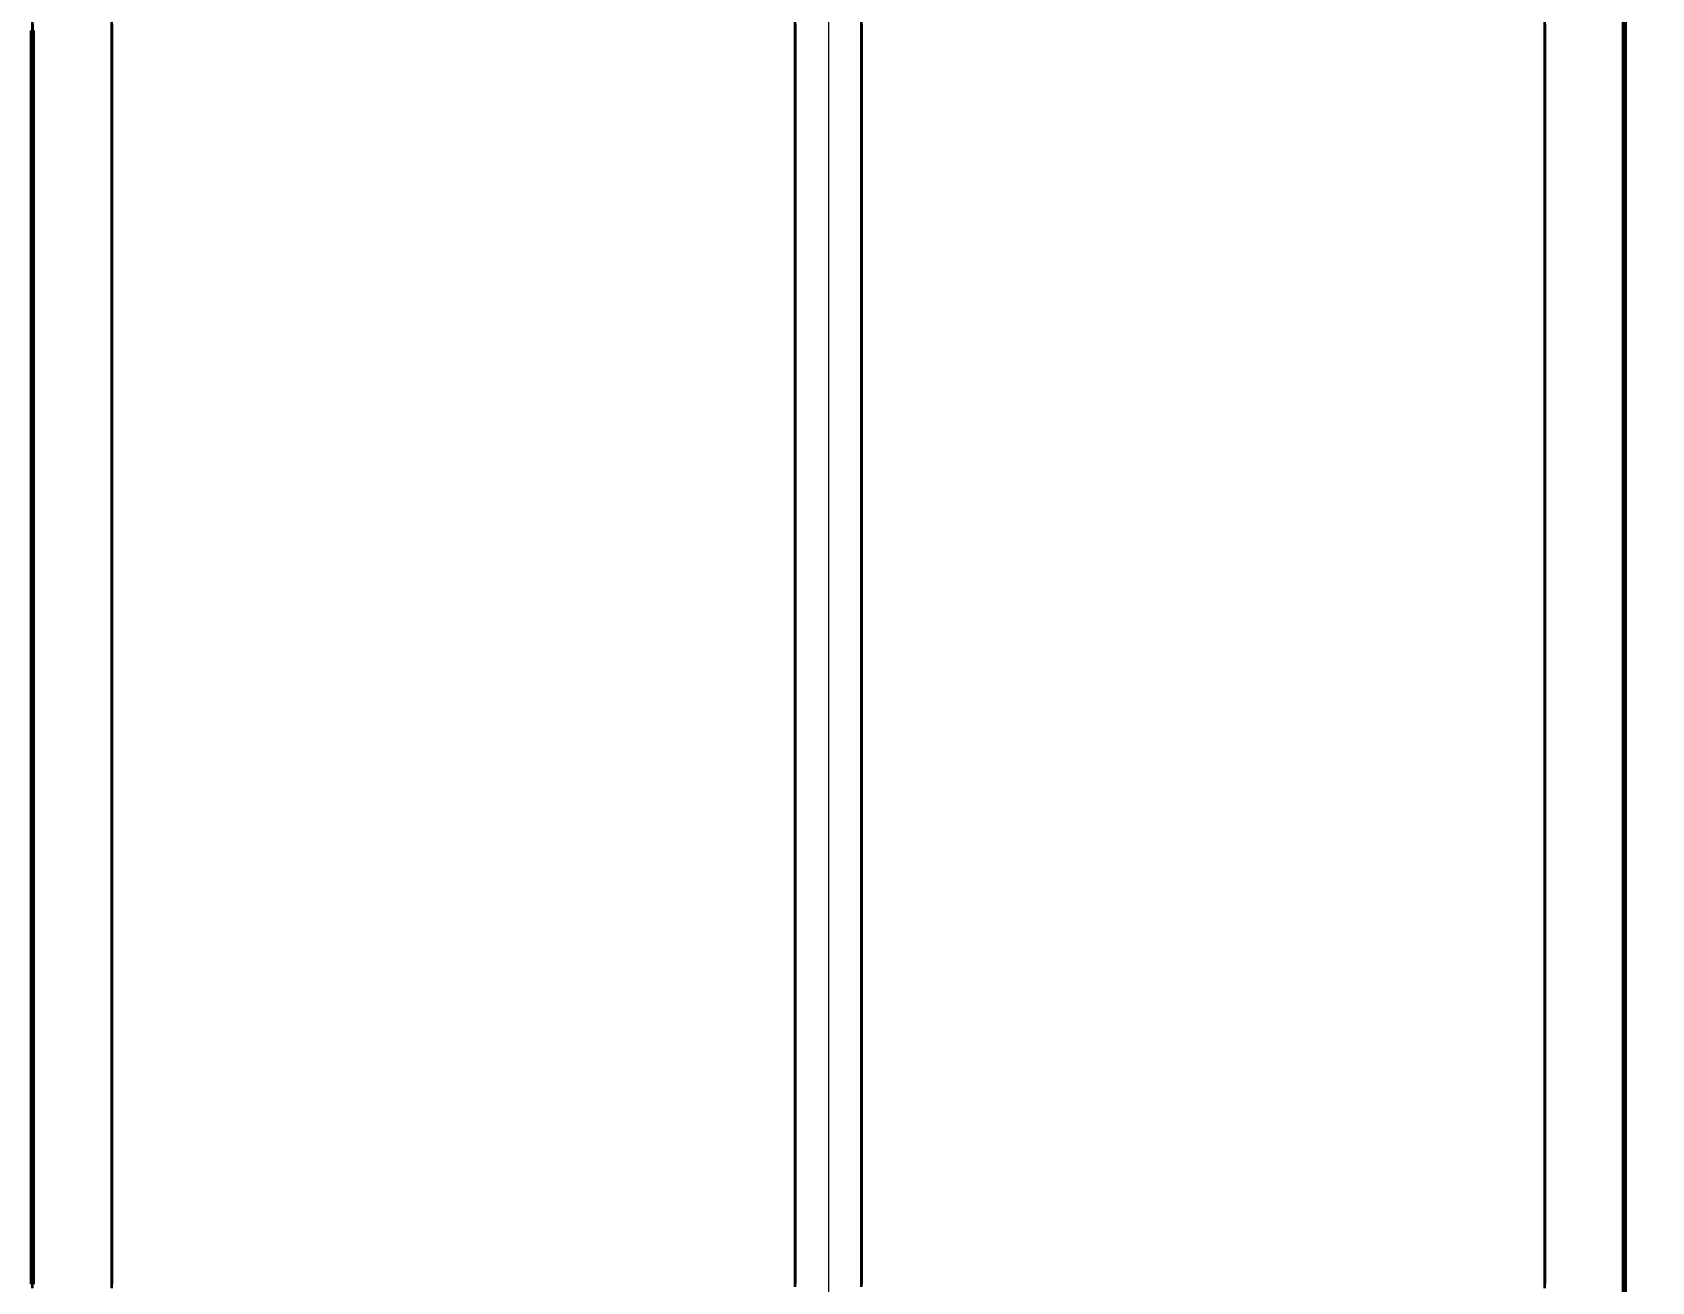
# Model space of a CAD drawing. Header units: millimetres. Extents: x 0 to 2382, y 0 to 420.
# Drawn here: x 133.4 to 139.5, y 111.96 to 116.67 of the extents above; entities that cross this region are included whole.
import ezdxf

# ---------------------------------------------------------------- set-up
doc = ezdxf.new("R2010")
doc.units = ezdxf.units.MM
doc.linetypes.add('IRAM-E-TRAZOS', pattern=[5, 4, -1])
for name, color, linetype, lineweight in [('01-VISIBLE', 7, 'CONTINUOUS', 70), ('02-OCULTA', 4, 'IRAM-E-TRAZOS', 35), ('04-COTA', 3, 'CONTINUOUS', 18)]:
    doc.layers.add(name, color=color, linetype=linetype, lineweight=lineweight)
doc.styles.add('ISO3098', font='isocpeur.ttf')
doc.dimstyles.new('FLAMA-IRAM', dxfattribs={"dimtxt": 3.5, "dimasz": 3.5, "dimexe": 2, "dimexo": 1.5, "dimgap": 1, "dimtad": 1, "dimdec": 1, "dimtxsty": 'ISO3098', "dimblk": 'IRAM_FLECHA', "dimblk1": 'IRAM_FLECHA', "dimblk2": 'IRAM_FLECHA', "dimcen": 2.5, "dimclrd": 256, "dimclre": 256, "dimclrt": 256, "dimazin": 3, "dimtfac": 1, "dimtmove": 0, "dimatfit": 3, "dimlwd": 18, "dimlwe": 18})

# ---------------------------------------------------------------- blocks, each defined once
blk = doc.blocks.new('IRAM_FLECHA')
blk.add_solid([(0, 0), (-1, 0.125), (-1, -0.125)])

msp = doc.modelspace()

# ---------------------------------------------------------------- linework, layer by layer
at = {"layer": '01-VISIBLE'}
for points in [[(139.4, 111.8797), (139.4, 111.962), (139.4, 112.0443), (139.4, 112.1266), (139.4, 112.2089), (139.4, 112.2911), (139.4, 112.3734), (139.4, 112.4557), (139.4, 112.538), (139.4, 112.6202), (139.4, 112.7025), (139.4, 112.7848), (139.4, 112.8671), (139.4, 112.9494), (139.4, 113.0316), (139.4, 113.1139), (139.4, 113.1962), (139.4, 113.2785), (139.4, 113.3608), (139.4, 113.443), (139.4, 113.5253), (139.4, 113.6076), (139.4, 113.6899), (139.4, 113.7721), (139.4, 113.8544), (139.4, 113.9367), (139.4, 114.019), (139.4, 114.1013), (139.4, 114.1835), (139.4, 114.2658), (139.4, 114.3481), (139.4, 114.4304), (139.4, 114.5127), (139.4, 114.5949), (139.4, 114.6772), (139.4, 114.7595), (139.4, 114.8418), (139.4, 114.924), (139.4, 115.0063), (139.4, 115.0886), (139.4, 115.1709), (139.4, 115.2532), (139.4, 115.3354), (139.4, 115.4177), (139.4, 115.5), (139.4, 115.5823), (139.4, 115.6646), (139.4, 115.7468), (139.4, 115.8291), (139.4, 115.9114), (139.4, 115.9937), (139.4, 116.0759), (139.4, 116.1582), (139.4, 116.2405), (139.4, 116.3228), (139.4, 116.4051), (139.4, 116.4873), (139.4, 116.5696), (139.4, 116.6519), (139.4, 116.7342)], [(133.4, 111.95), (133.4, 112.0375), (133.4, 112.125), (133.4, 112.2125), (133.4, 112.3), (133.4, 112.3875), (133.4, 112.475), (133.4, 112.5625), (133.4, 112.65), (133.4, 112.7375), (133.4, 112.825), (133.4, 112.9125), (133.4, 113), (133.4, 113.0875), (133.4, 113.175), (133.4, 113.2625), (133.4, 113.35), (133.4, 113.4375), (133.4, 113.525), (133.4, 113.6125), (133.4, 113.7), (133.4, 113.7875), (133.4, 113.875), (133.4, 113.9625), (133.4, 114.05), (133.4, 114.1375), (133.4, 114.225), (133.4, 114.3125), (133.4, 114.4), (133.4, 114.4875), (133.4, 114.575), (133.4, 114.6625), (133.4, 114.75), (133.4, 114.8375), (133.4, 114.925), (133.4, 115.0125), (133.4, 115.1), (133.4, 115.1875), (133.4, 115.275), (133.4, 115.3625), (133.4, 115.45), (133.4, 115.5375), (133.4, 115.625), (133.4, 115.7125), (133.4, 115.8), (133.4, 115.8875), (133.4, 115.975), (133.4, 116.0625), (133.4, 116.15), (133.4, 116.2375), (133.4, 116.325), (133.4, 116.4125), (133.4, 116.5), (133.4, 116.5875), (133.4, 116.675)]]:
    msp.add_lwpolyline(points, dxfattribs=at)
at = {"layer": '02-OCULTA'}
for points in [[(133.4, 111.936), (133.4, 111.999), (133.4, 112.062), (133.4, 112.125), (133.4, 112.188), (133.4, 112.251), (133.4, 112.314), (133.4, 112.377), (133.4, 112.44), (133.4, 112.503), (133.4, 112.566), (133.4, 112.629), (133.4, 112.692), (133.4, 112.755), (133.4, 112.818), (133.4, 112.881), (133.4, 112.944), (133.4, 113.007), (133.4, 113.07), (133.4, 113.133), (133.4, 113.196), (133.4, 113.259), (133.4, 113.322), (133.4, 113.385), (133.4, 113.448), (133.4, 113.511), (133.4, 113.574), (133.4, 113.637), (133.4, 113.7), (133.4, 113.763), (133.4, 113.826), (133.4, 113.889), (133.4, 113.952), (133.4, 114.015), (133.4, 114.078), (133.4, 114.141), (133.4, 114.204), (133.4, 114.267), (133.4, 114.33), (133.4, 114.393), (133.4, 114.456), (133.4, 114.519), (133.4, 114.582), (133.4, 114.645), (133.4, 114.708), (133.4, 114.771), (133.4, 114.834), (133.4, 114.897), (133.4, 114.96), (133.4, 115.023), (133.4, 115.086), (133.4, 115.149), (133.4, 115.212), (133.4, 115.275), (133.4, 115.338), (133.4, 115.401), (133.4, 115.464), (133.4, 115.527), (133.4, 115.59), (133.4, 115.653), (133.4, 115.716), (133.4, 115.779), (133.4, 115.842), (133.4, 115.905), (133.4, 115.968), (133.4, 116.031), (133.4, 116.094), (133.4, 116.157), (133.4, 116.22), (133.4, 116.283), (133.4, 116.346), (133.4, 116.409), (133.4, 116.472), (133.4, 116.535), (133.4, 116.598), (133.4, 116.661), (133.4, 116.724)], [(133.4, 116.7), (133.4, 116.65), (133.4, 116.6), (133.4, 116.55), (133.4, 116.5), (133.4, 116.45), (133.4, 116.4), (133.4, 116.35), (133.4, 116.3), (133.4, 116.25), (133.4, 116.2), (133.4, 116.15), (133.4, 116.1), (133.4, 116.05), (133.4, 116), (133.4, 115.95), (133.4, 115.9), (133.4, 115.85), (133.4, 115.8), (133.4, 115.75), (133.4, 115.7), (133.4, 115.65), (133.4, 115.6), (133.4, 115.55), (133.4, 115.5), (133.4, 115.45), (133.4, 115.4), (133.4, 115.35), (133.4, 115.3), (133.4, 115.25), (133.4, 115.2), (133.4, 115.15), (133.4, 115.1), (133.4, 115.05), (133.4, 115), (133.4, 114.95), (133.4, 114.9), (133.4, 114.85), (133.4, 114.8), (133.4, 114.75), (133.4, 114.7), (133.4, 114.65), (133.4, 114.6), (133.4, 114.55), (133.4, 114.5), (133.4, 114.45), (133.4, 114.4), (133.4, 114.35), (133.4, 114.3), (133.4, 114.25), (133.4, 114.2), (133.4, 114.15), (133.4, 114.1), (133.4, 114.05), (133.4, 114), (133.4, 113.95), (133.4, 113.9), (133.4, 113.85), (133.4, 113.8), (133.4, 113.75), (133.4, 113.7), (133.4, 113.65), (133.4, 113.6), (133.4, 113.55), (133.4, 113.5), (133.4, 113.45), (133.4, 113.4), (133.4, 113.35), (133.4, 113.3), (133.4, 113.25), (133.4, 113.2), (133.4, 113.15), (133.4, 113.1), (133.4, 113.05), (133.4, 113), (133.4, 112.95), (133.4, 112.9), (133.4, 112.85), (133.4, 112.8), (133.4, 112.75), (133.4, 112.7), (133.4, 112.65), (133.4, 112.6), (133.4, 112.55), (133.4, 112.5), (133.4, 112.45), (133.4, 112.4), (133.4, 112.35), (133.4, 112.3), (133.4, 112.25), (133.4, 112.2), (133.4, 112.15), (133.4, 112.1), (133.4, 112.05), (133.4, 112), (133.4, 111.95)], [(133.4, 116.7), (133.4, 116.65), (133.4, 116.6), (133.4, 116.55), (133.4, 116.5), (133.4, 116.45), (133.4, 116.4), (133.4, 116.35), (133.4, 116.3), (133.4, 116.25), (133.4, 116.2), (133.4, 116.15), (133.4, 116.1), (133.4, 116.05), (133.4, 116), (133.4, 115.95), (133.4, 115.9), (133.4, 115.85), (133.4, 115.8), (133.4, 115.75), (133.4, 115.7), (133.4, 115.65), (133.4, 115.6), (133.4, 115.55), (133.4, 115.5), (133.4, 115.45), (133.4, 115.4), (133.4, 115.35), (133.4, 115.3), (133.4, 115.25), (133.4, 115.2), (133.4, 115.15), (133.4, 115.1), (133.4, 115.05), (133.4, 115), (133.4, 114.95), (133.4, 114.9), (133.4, 114.85), (133.4, 114.8), (133.4, 114.75), (133.4, 114.7), (133.4, 114.65), (133.4, 114.6), (133.4, 114.55), (133.4, 114.5), (133.4, 114.45), (133.4, 114.4), (133.4, 114.35), (133.4, 114.3), (133.4, 114.25), (133.4, 114.2), (133.4, 114.15), (133.4, 114.1), (133.4, 114.05), (133.4, 114), (133.4, 113.95), (133.4, 113.9), (133.4, 113.85), (133.4, 113.8), (133.4, 113.75), (133.4, 113.7), (133.4, 113.65), (133.4, 113.6), (133.4, 113.55), (133.4, 113.5), (133.4, 113.45), (133.4, 113.4), (133.4, 113.35), (133.4, 113.3), (133.4, 113.25), (133.4, 113.2), (133.4, 113.15), (133.4, 113.1), (133.4, 113.05), (133.4, 113), (133.4, 112.95), (133.4, 112.9), (133.4, 112.85), (133.4, 112.8), (133.4, 112.75), (133.4, 112.7), (133.4, 112.65), (133.4, 112.6), (133.4, 112.55), (133.4, 112.5), (133.4, 112.45), (133.4, 112.4), (133.4, 112.35), (133.4, 112.3), (133.4, 112.25), (133.4, 112.2), (133.4, 112.15), (133.4, 112.1), (133.4, 112.05), (133.4, 112), (133.4, 111.95)], [(133.7, 111.936), (133.7, 111.999), (133.7, 112.062), (133.7, 112.125), (133.7, 112.188), (133.7, 112.251), (133.7, 112.314), (133.7, 112.377), (133.7, 112.44), (133.7, 112.503), (133.7, 112.566), (133.7, 112.629), (133.7, 112.692), (133.7, 112.755), (133.7, 112.818), (133.7, 112.881), (133.7, 112.944), (133.7, 113.007), (133.7, 113.07), (133.7, 113.133), (133.7, 113.196), (133.7, 113.259), (133.7, 113.322), (133.7, 113.385), (133.7, 113.448), (133.7, 113.511), (133.7, 113.574), (133.7, 113.637), (133.7, 113.7), (133.7, 113.763), (133.7, 113.826), (133.7, 113.889), (133.7, 113.952), (133.7, 114.015), (133.7, 114.078), (133.7, 114.141), (133.7, 114.204), (133.7, 114.267), (133.7, 114.33), (133.7, 114.393), (133.7, 114.456), (133.7, 114.519), (133.7, 114.582), (133.7, 114.645), (133.7, 114.708), (133.7, 114.771), (133.7, 114.834), (133.7, 114.897), (133.7, 114.96), (133.7, 115.023), (133.7, 115.086), (133.7, 115.149), (133.7, 115.212), (133.7, 115.275), (133.7, 115.338), (133.7, 115.401), (133.7, 115.464), (133.7, 115.527), (133.7, 115.59), (133.7, 115.653), (133.7, 115.716), (133.7, 115.779), (133.7, 115.842), (133.7, 115.905), (133.7, 115.968), (133.7, 116.031), (133.7, 116.094), (133.7, 116.157), (133.7, 116.22), (133.7, 116.283), (133.7, 116.346), (133.7, 116.409), (133.7, 116.472), (133.7, 116.535), (133.7, 116.598), (133.7, 116.661), (133.7, 116.724)], [(133.7, 111.94), (133.7, 112.002), (133.7, 112.064), (133.7, 112.126), (133.7, 112.188), (133.7, 112.25), (133.7, 112.312), (133.7, 112.374), (133.7, 112.436), (133.7, 112.498), (133.7, 112.56), (133.7, 112.622), (133.7, 112.684), (133.7, 112.746), (133.7, 112.808), (133.7, 112.87), (133.7, 112.932), (133.7, 112.994), (133.7, 113.056), (133.7, 113.118), (133.7, 113.18), (133.7, 113.242), (133.7, 113.304), (133.7, 113.366), (133.7, 113.428), (133.7, 113.49), (133.7, 113.552), (133.7, 113.614), (133.7, 113.676), (133.7, 113.738), (133.7, 113.8), (133.7, 113.862), (133.7, 113.924), (133.7, 113.986), (133.7, 114.048), (133.7, 114.11), (133.7, 114.172), (133.7, 114.234), (133.7, 114.296), (133.7, 114.358), (133.7, 114.42), (133.7, 114.482), (133.7, 114.544), (133.7, 114.606), (133.7, 114.668), (133.7, 114.73), (133.7, 114.792), (133.7, 114.854), (133.7, 114.916), (133.7, 114.978), (133.7, 115.04), (133.7, 115.102), (133.7, 115.164), (133.7, 115.226), (133.7, 115.288), (133.7, 115.35), (133.7, 115.412), (133.7, 115.474), (133.7, 115.536), (133.7, 115.598), (133.7, 115.66), (133.7, 115.722), (133.7, 115.784), (133.7, 115.846), (133.7, 115.908), (133.7, 115.97), (133.7, 116.032), (133.7, 116.094), (133.7, 116.156), (133.7, 116.218), (133.7, 116.28), (133.7, 116.342), (133.7, 116.404), (133.7, 116.466), (133.7, 116.528), (133.7, 116.59), (133.7, 116.652), (133.7, 116.714)], [(133.7, 116.7), (133.7, 116.65), (133.7, 116.6), (133.7, 116.55), (133.7, 116.5), (133.7, 116.45), (133.7, 116.4), (133.7, 116.35), (133.7, 116.3), (133.7, 116.25), (133.7, 116.2), (133.7, 116.15), (133.7, 116.1), (133.7, 116.05), (133.7, 116), (133.7, 115.95), (133.7, 115.9), (133.7, 115.85), (133.7, 115.8), (133.7, 115.75), (133.7, 115.7), (133.7, 115.65), (133.7, 115.6), (133.7, 115.55), (133.7, 115.5), (133.7, 115.45), (133.7, 115.4), (133.7, 115.35), (133.7, 115.3), (133.7, 115.25), (133.7, 115.2), (133.7, 115.15), (133.7, 115.1), (133.7, 115.05), (133.7, 115), (133.7, 114.95), (133.7, 114.9), (133.7, 114.85), (133.7, 114.8), (133.7, 114.75), (133.7, 114.7), (133.7, 114.65), (133.7, 114.6), (133.7, 114.55), (133.7, 114.5), (133.7, 114.45), (133.7, 114.4), (133.7, 114.35), (133.7, 114.3), (133.7, 114.25), (133.7, 114.2), (133.7, 114.15), (133.7, 114.1), (133.7, 114.05), (133.7, 114), (133.7, 113.95), (133.7, 113.9), (133.7, 113.85), (133.7, 113.8), (133.7, 113.75), (133.7, 113.7), (133.7, 113.65), (133.7, 113.6), (133.7, 113.55), (133.7, 113.5), (133.7, 113.45), (133.7, 113.4), (133.7, 113.35), (133.7, 113.3), (133.7, 113.25), (133.7, 113.2), (133.7, 113.15), (133.7, 113.1), (133.7, 113.05), (133.7, 113), (133.7, 112.95), (133.7, 112.9), (133.7, 112.85), (133.7, 112.8), (133.7, 112.75), (133.7, 112.7), (133.7, 112.65), (133.7, 112.6), (133.7, 112.55), (133.7, 112.5), (133.7, 112.45), (133.7, 112.4), (133.7, 112.35), (133.7, 112.3), (133.7, 112.25), (133.7, 112.2), (133.7, 112.15), (133.7, 112.1), (133.7, 112.05), (133.7, 112), (133.7, 111.95)], [(133.7, 116.7), (133.7, 116.65), (133.7, 116.6), (133.7, 116.55), (133.7, 116.5), (133.7, 116.45), (133.7, 116.4), (133.7, 116.35), (133.7, 116.3), (133.7, 116.25), (133.7, 116.2), (133.7, 116.15), (133.7, 116.1), (133.7, 116.05), (133.7, 116), (133.7, 115.95), (133.7, 115.9), (133.7, 115.85), (133.7, 115.8), (133.7, 115.75), (133.7, 115.7), (133.7, 115.65), (133.7, 115.6), (133.7, 115.55), (133.7, 115.5), (133.7, 115.45), (133.7, 115.4), (133.7, 115.35), (133.7, 115.3), (133.7, 115.25), (133.7, 115.2), (133.7, 115.15), (133.7, 115.1), (133.7, 115.05), (133.7, 115), (133.7, 114.95), (133.7, 114.9), (133.7, 114.85), (133.7, 114.8), (133.7, 114.75), (133.7, 114.7), (133.7, 114.65), (133.7, 114.6), (133.7, 114.55), (133.7, 114.5), (133.7, 114.45), (133.7, 114.4), (133.7, 114.35), (133.7, 114.3), (133.7, 114.25), (133.7, 114.2), (133.7, 114.15), (133.7, 114.1), (133.7, 114.05), (133.7, 114), (133.7, 113.95), (133.7, 113.9), (133.7, 113.85), (133.7, 113.8), (133.7, 113.75), (133.7, 113.7), (133.7, 113.65), (133.7, 113.6), (133.7, 113.55), (133.7, 113.5), (133.7, 113.45), (133.7, 113.4), (133.7, 113.35), (133.7, 113.3), (133.7, 113.25), (133.7, 113.2), (133.7, 113.15), (133.7, 113.1), (133.7, 113.05), (133.7, 113), (133.7, 112.95), (133.7, 112.9), (133.7, 112.85), (133.7, 112.8), (133.7, 112.75), (133.7, 112.7), (133.7, 112.65), (133.7, 112.6), (133.7, 112.55), (133.7, 112.5), (133.7, 112.45), (133.7, 112.4), (133.7, 112.35), (133.7, 112.3), (133.7, 112.25), (133.7, 112.2), (133.7, 112.15), (133.7, 112.1), (133.7, 112.05), (133.7, 112), (133.7, 111.95)], [(136.275, 111.94), (136.275, 112.002), (136.275, 112.064), (136.275, 112.126), (136.275, 112.188), (136.275, 112.25), (136.275, 112.312), (136.275, 112.374), (136.275, 112.436), (136.275, 112.498), (136.275, 112.56), (136.275, 112.622), (136.275, 112.684), (136.275, 112.746), (136.275, 112.808), (136.275, 112.87), (136.275, 112.932), (136.275, 112.994), (136.275, 113.056), (136.275, 113.118), (136.275, 113.18), (136.275, 113.242), (136.275, 113.304), (136.275, 113.366), (136.275, 113.428), (136.275, 113.49), (136.275, 113.552), (136.275, 113.614), (136.275, 113.676), (136.275, 113.738), (136.275, 113.8), (136.275, 113.862), (136.275, 113.924), (136.275, 113.986), (136.275, 114.048), (136.275, 114.11), (136.275, 114.172), (136.275, 114.234), (136.275, 114.296), (136.275, 114.358), (136.275, 114.42), (136.275, 114.482), (136.275, 114.544), (136.275, 114.606), (136.275, 114.668), (136.275, 114.73), (136.275, 114.792), (136.275, 114.854), (136.275, 114.916), (136.275, 114.978), (136.275, 115.04), (136.275, 115.102), (136.275, 115.164), (136.275, 115.226), (136.275, 115.288), (136.275, 115.35), (136.275, 115.412), (136.275, 115.474), (136.275, 115.536), (136.275, 115.598), (136.275, 115.66), (136.275, 115.722), (136.275, 115.784), (136.275, 115.846), (136.275, 115.908), (136.275, 115.97), (136.275, 116.032), (136.275, 116.094), (136.275, 116.156), (136.275, 116.218), (136.275, 116.28), (136.275, 116.342), (136.275, 116.404), (136.275, 116.466), (136.275, 116.528), (136.275, 116.59), (136.275, 116.652), (136.275, 116.714)], [(136.275, 116.7), (136.275, 116.65), (136.275, 116.6), (136.275, 116.55), (136.275, 116.5), (136.275, 116.45), (136.275, 116.4), (136.275, 116.35), (136.275, 116.3), (136.275, 116.25), (136.275, 116.2), (136.275, 116.15), (136.275, 116.1), (136.275, 116.05), (136.275, 116), (136.275, 115.95), (136.275, 115.9), (136.275, 115.85), (136.275, 115.8), (136.275, 115.75), (136.275, 115.7), (136.275, 115.65), (136.275, 115.6), (136.275, 115.55), (136.275, 115.5), (136.275, 115.45), (136.275, 115.4), (136.275, 115.35), (136.275, 115.3), (136.275, 115.25), (136.275, 115.2), (136.275, 115.15), (136.275, 115.1), (136.275, 115.05), (136.275, 115), (136.275, 114.95), (136.275, 114.9), (136.275, 114.85), (136.275, 114.8), (136.275, 114.75), (136.275, 114.7), (136.275, 114.65), (136.275, 114.6), (136.275, 114.55), (136.275, 114.5), (136.275, 114.45), (136.275, 114.4), (136.275, 114.35), (136.275, 114.3), (136.275, 114.25), (136.275, 114.2), (136.275, 114.15), (136.275, 114.1), (136.275, 114.05), (136.275, 114), (136.275, 113.95), (136.275, 113.9), (136.275, 113.85), (136.275, 113.8), (136.275, 113.75), (136.275, 113.7), (136.275, 113.65), (136.275, 113.6), (136.275, 113.55), (136.275, 113.5), (136.275, 113.45), (136.275, 113.4), (136.275, 113.35), (136.275, 113.3), (136.275, 113.25), (136.275, 113.2), (136.275, 113.15), (136.275, 113.1), (136.275, 113.05), (136.275, 113), (136.275, 112.95), (136.275, 112.9), (136.275, 112.85), (136.275, 112.8), (136.275, 112.75), (136.275, 112.7), (136.275, 112.65), (136.275, 112.6), (136.275, 112.55), (136.275, 112.5), (136.275, 112.45), (136.275, 112.4), (136.275, 112.35), (136.275, 112.3), (136.275, 112.25), (136.275, 112.2), (136.275, 112.15), (136.275, 112.1), (136.275, 112.05), (136.275, 112), (136.275, 111.95)], [(136.525, 111.94), (136.525, 112.002), (136.525, 112.064), (136.525, 112.126), (136.525, 112.188), (136.525, 112.25), (136.525, 112.312), (136.525, 112.374), (136.525, 112.436), (136.525, 112.498), (136.525, 112.56), (136.525, 112.622), (136.525, 112.684), (136.525, 112.746), (136.525, 112.808), (136.525, 112.87), (136.525, 112.932), (136.525, 112.994), (136.525, 113.056), (136.525, 113.118), (136.525, 113.18), (136.525, 113.242), (136.525, 113.304), (136.525, 113.366), (136.525, 113.428), (136.525, 113.49), (136.525, 113.552), (136.525, 113.614), (136.525, 113.676), (136.525, 113.738), (136.525, 113.8), (136.525, 113.862), (136.525, 113.924), (136.525, 113.986), (136.525, 114.048), (136.525, 114.11), (136.525, 114.172), (136.525, 114.234), (136.525, 114.296), (136.525, 114.358), (136.525, 114.42), (136.525, 114.482), (136.525, 114.544), (136.525, 114.606), (136.525, 114.668), (136.525, 114.73), (136.525, 114.792), (136.525, 114.854), (136.525, 114.916), (136.525, 114.978), (136.525, 115.04), (136.525, 115.102), (136.525, 115.164), (136.525, 115.226), (136.525, 115.288), (136.525, 115.35), (136.525, 115.412), (136.525, 115.474), (136.525, 115.536), (136.525, 115.598), (136.525, 115.66), (136.525, 115.722), (136.525, 115.784), (136.525, 115.846), (136.525, 115.908), (136.525, 115.97), (136.525, 116.032), (136.525, 116.094), (136.525, 116.156), (136.525, 116.218), (136.525, 116.28), (136.525, 116.342), (136.525, 116.404), (136.525, 116.466), (136.525, 116.528), (136.525, 116.59), (136.525, 116.652), (136.525, 116.714)], [(136.525, 116.7), (136.525, 116.65), (136.525, 116.6), (136.525, 116.55), (136.525, 116.5), (136.525, 116.45), (136.525, 116.4), (136.525, 116.35), (136.525, 116.3), (136.525, 116.25), (136.525, 116.2), (136.525, 116.15), (136.525, 116.1), (136.525, 116.05), (136.525, 116), (136.525, 115.95), (136.525, 115.9), (136.525, 115.85), (136.525, 115.8), (136.525, 115.75), (136.525, 115.7), (136.525, 115.65), (136.525, 115.6), (136.525, 115.55), (136.525, 115.5), (136.525, 115.45), (136.525, 115.4), (136.525, 115.35), (136.525, 115.3), (136.525, 115.25), (136.525, 115.2), (136.525, 115.15), (136.525, 115.1), (136.525, 115.05), (136.525, 115), (136.525, 114.95), (136.525, 114.9), (136.525, 114.85), (136.525, 114.8), (136.525, 114.75), (136.525, 114.7), (136.525, 114.65), (136.525, 114.6), (136.525, 114.55), (136.525, 114.5), (136.525, 114.45), (136.525, 114.4), (136.525, 114.35), (136.525, 114.3), (136.525, 114.25), (136.525, 114.2), (136.525, 114.15), (136.525, 114.1), (136.525, 114.05), (136.525, 114), (136.525, 113.95), (136.525, 113.9), (136.525, 113.85), (136.525, 113.8), (136.525, 113.75), (136.525, 113.7), (136.525, 113.65), (136.525, 113.6), (136.525, 113.55), (136.525, 113.5), (136.525, 113.45), (136.525, 113.4), (136.525, 113.35), (136.525, 113.3), (136.525, 113.25), (136.525, 113.2), (136.525, 113.15), (136.525, 113.1), (136.525, 113.05), (136.525, 113), (136.525, 112.95), (136.525, 112.9), (136.525, 112.85), (136.525, 112.8), (136.525, 112.75), (136.525, 112.7), (136.525, 112.65), (136.525, 112.6), (136.525, 112.55), (136.525, 112.5), (136.525, 112.45), (136.525, 112.4), (136.525, 112.35), (136.525, 112.3), (136.525, 112.25), (136.525, 112.2), (136.525, 112.15), (136.525, 112.1), (136.525, 112.05), (136.525, 112), (136.525, 111.95)], [(139.1, 111.936), (139.1, 111.999), (139.1, 112.062), (139.1, 112.125), (139.1, 112.188), (139.1, 112.251), (139.1, 112.314), (139.1, 112.377), (139.1, 112.44), (139.1, 112.503), (139.1, 112.566), (139.1, 112.629), (139.1, 112.692), (139.1, 112.755), (139.1, 112.818), (139.1, 112.881), (139.1, 112.944), (139.1, 113.007), (139.1, 113.07), (139.1, 113.133), (139.1, 113.196), (139.1, 113.259), (139.1, 113.322), (139.1, 113.385), (139.1, 113.448), (139.1, 113.511), (139.1, 113.574), (139.1, 113.637), (139.1, 113.7), (139.1, 113.763), (139.1, 113.826), (139.1, 113.889), (139.1, 113.952), (139.1, 114.015), (139.1, 114.078), (139.1, 114.141), (139.1, 114.204), (139.1, 114.267), (139.1, 114.33), (139.1, 114.393), (139.1, 114.456), (139.1, 114.519), (139.1, 114.582), (139.1, 114.645), (139.1, 114.708), (139.1, 114.771), (139.1, 114.834), (139.1, 114.897), (139.1, 114.96), (139.1, 115.023), (139.1, 115.086), (139.1, 115.149), (139.1, 115.212), (139.1, 115.275), (139.1, 115.338), (139.1, 115.401), (139.1, 115.464), (139.1, 115.527), (139.1, 115.59), (139.1, 115.653), (139.1, 115.716), (139.1, 115.779), (139.1, 115.842), (139.1, 115.905), (139.1, 115.968), (139.1, 116.031), (139.1, 116.094), (139.1, 116.157), (139.1, 116.22), (139.1, 116.283), (139.1, 116.346), (139.1, 116.409), (139.1, 116.472), (139.1, 116.535), (139.1, 116.598), (139.1, 116.661), (139.1, 116.724)], [(139.1, 111.94), (139.1, 112.002), (139.1, 112.064), (139.1, 112.126), (139.1, 112.188), (139.1, 112.25), (139.1, 112.312), (139.1, 112.374), (139.1, 112.436), (139.1, 112.498), (139.1, 112.56), (139.1, 112.622), (139.1, 112.684), (139.1, 112.746), (139.1, 112.808), (139.1, 112.87), (139.1, 112.932), (139.1, 112.994), (139.1, 113.056), (139.1, 113.118), (139.1, 113.18), (139.1, 113.242), (139.1, 113.304), (139.1, 113.366), (139.1, 113.428), (139.1, 113.49), (139.1, 113.552), (139.1, 113.614), (139.1, 113.676), (139.1, 113.738), (139.1, 113.8), (139.1, 113.862), (139.1, 113.924), (139.1, 113.986), (139.1, 114.048), (139.1, 114.11), (139.1, 114.172), (139.1, 114.234), (139.1, 114.296), (139.1, 114.358), (139.1, 114.42), (139.1, 114.482), (139.1, 114.544), (139.1, 114.606), (139.1, 114.668), (139.1, 114.73), (139.1, 114.792), (139.1, 114.854), (139.1, 114.916), (139.1, 114.978), (139.1, 115.04), (139.1, 115.102), (139.1, 115.164), (139.1, 115.226), (139.1, 115.288), (139.1, 115.35), (139.1, 115.412), (139.1, 115.474), (139.1, 115.536), (139.1, 115.598), (139.1, 115.66), (139.1, 115.722), (139.1, 115.784), (139.1, 115.846), (139.1, 115.908), (139.1, 115.97), (139.1, 116.032), (139.1, 116.094), (139.1, 116.156), (139.1, 116.218), (139.1, 116.28), (139.1, 116.342), (139.1, 116.404), (139.1, 116.466), (139.1, 116.528), (139.1, 116.59), (139.1, 116.652), (139.1, 116.714)], [(139.1, 116.7), (139.1, 116.65), (139.1, 116.6), (139.1, 116.55), (139.1, 116.5), (139.1, 116.45), (139.1, 116.4), (139.1, 116.35), (139.1, 116.3), (139.1, 116.25), (139.1, 116.2), (139.1, 116.15), (139.1, 116.1), (139.1, 116.05), (139.1, 116), (139.1, 115.95), (139.1, 115.9), (139.1, 115.85), (139.1, 115.8), (139.1, 115.75), (139.1, 115.7), (139.1, 115.65), (139.1, 115.6), (139.1, 115.55), (139.1, 115.5), (139.1, 115.45), (139.1, 115.4), (139.1, 115.35), (139.1, 115.3), (139.1, 115.25), (139.1, 115.2), (139.1, 115.15), (139.1, 115.1), (139.1, 115.05), (139.1, 115), (139.1, 114.95), (139.1, 114.9), (139.1, 114.85), (139.1, 114.8), (139.1, 114.75), (139.1, 114.7), (139.1, 114.65), (139.1, 114.6), (139.1, 114.55), (139.1, 114.5), (139.1, 114.45), (139.1, 114.4), (139.1, 114.35), (139.1, 114.3), (139.1, 114.25), (139.1, 114.2), (139.1, 114.15), (139.1, 114.1), (139.1, 114.05), (139.1, 114), (139.1, 113.95), (139.1, 113.9), (139.1, 113.85), (139.1, 113.8), (139.1, 113.75), (139.1, 113.7), (139.1, 113.65), (139.1, 113.6), (139.1, 113.55), (139.1, 113.5), (139.1, 113.45), (139.1, 113.4), (139.1, 113.35), (139.1, 113.3), (139.1, 113.25), (139.1, 113.2), (139.1, 113.15), (139.1, 113.1), (139.1, 113.05), (139.1, 113), (139.1, 112.95), (139.1, 112.9), (139.1, 112.85), (139.1, 112.8), (139.1, 112.75), (139.1, 112.7), (139.1, 112.65), (139.1, 112.6), (139.1, 112.55), (139.1, 112.5), (139.1, 112.45), (139.1, 112.4), (139.1, 112.35), (139.1, 112.3), (139.1, 112.25), (139.1, 112.2), (139.1, 112.15), (139.1, 112.1), (139.1, 112.05), (139.1, 112), (139.1, 111.95)], [(139.1, 116.7), (139.1, 116.65), (139.1, 116.6), (139.1, 116.55), (139.1, 116.5), (139.1, 116.45), (139.1, 116.4), (139.1, 116.35), (139.1, 116.3), (139.1, 116.25), (139.1, 116.2), (139.1, 116.15), (139.1, 116.1), (139.1, 116.05), (139.1, 116), (139.1, 115.95), (139.1, 115.9), (139.1, 115.85), (139.1, 115.8), (139.1, 115.75), (139.1, 115.7), (139.1, 115.65), (139.1, 115.6), (139.1, 115.55), (139.1, 115.5), (139.1, 115.45), (139.1, 115.4), (139.1, 115.35), (139.1, 115.3), (139.1, 115.25), (139.1, 115.2), (139.1, 115.15), (139.1, 115.1), (139.1, 115.05), (139.1, 115), (139.1, 114.95), (139.1, 114.9), (139.1, 114.85), (139.1, 114.8), (139.1, 114.75), (139.1, 114.7), (139.1, 114.65), (139.1, 114.6), (139.1, 114.55), (139.1, 114.5), (139.1, 114.45), (139.1, 114.4), (139.1, 114.35), (139.1, 114.3), (139.1, 114.25), (139.1, 114.2), (139.1, 114.15), (139.1, 114.1), (139.1, 114.05), (139.1, 114), (139.1, 113.95), (139.1, 113.9), (139.1, 113.85), (139.1, 113.8), (139.1, 113.75), (139.1, 113.7), (139.1, 113.65), (139.1, 113.6), (139.1, 113.55), (139.1, 113.5), (139.1, 113.45), (139.1, 113.4), (139.1, 113.35), (139.1, 113.3), (139.1, 113.25), (139.1, 113.2), (139.1, 113.15), (139.1, 113.1), (139.1, 113.05), (139.1, 113), (139.1, 112.95), (139.1, 112.9), (139.1, 112.85), (139.1, 112.8), (139.1, 112.75), (139.1, 112.7), (139.1, 112.65), (139.1, 112.6), (139.1, 112.55), (139.1, 112.5), (139.1, 112.45), (139.1, 112.4), (139.1, 112.35), (139.1, 112.3), (139.1, 112.25), (139.1, 112.2), (139.1, 112.15), (139.1, 112.1), (139.1, 112.05), (139.1, 112), (139.1, 111.95)], [(139.4, 111.936), (139.4, 111.999), (139.4, 112.062), (139.4, 112.125), (139.4, 112.188), (139.4, 112.251), (139.4, 112.314), (139.4, 112.377), (139.4, 112.44), (139.4, 112.503), (139.4, 112.566), (139.4, 112.629), (139.4, 112.692), (139.4, 112.755), (139.4, 112.818), (139.4, 112.881), (139.4, 112.944), (139.4, 113.007), (139.4, 113.07), (139.4, 113.133), (139.4, 113.196), (139.4, 113.259), (139.4, 113.322), (139.4, 113.385), (139.4, 113.448), (139.4, 113.511), (139.4, 113.574), (139.4, 113.637), (139.4, 113.7), (139.4, 113.763), (139.4, 113.826), (139.4, 113.889), (139.4, 113.952), (139.4, 114.015), (139.4, 114.078), (139.4, 114.141), (139.4, 114.204), (139.4, 114.267), (139.4, 114.33), (139.4, 114.393), (139.4, 114.456), (139.4, 114.519), (139.4, 114.582), (139.4, 114.645), (139.4, 114.708), (139.4, 114.771), (139.4, 114.834), (139.4, 114.897), (139.4, 114.96), (139.4, 115.023), (139.4, 115.086), (139.4, 115.149), (139.4, 115.212), (139.4, 115.275), (139.4, 115.338), (139.4, 115.401), (139.4, 115.464), (139.4, 115.527), (139.4, 115.59), (139.4, 115.653), (139.4, 115.716), (139.4, 115.779), (139.4, 115.842), (139.4, 115.905), (139.4, 115.968), (139.4, 116.031), (139.4, 116.094), (139.4, 116.157), (139.4, 116.22), (139.4, 116.283), (139.4, 116.346), (139.4, 116.409), (139.4, 116.472), (139.4, 116.535), (139.4, 116.598), (139.4, 116.661), (139.4, 116.724)], [(139.4, 116.7), (139.4, 116.65), (139.4, 116.6), (139.4, 116.55), (139.4, 116.5), (139.4, 116.45), (139.4, 116.4), (139.4, 116.35), (139.4, 116.3), (139.4, 116.25), (139.4, 116.2), (139.4, 116.15), (139.4, 116.1), (139.4, 116.05), (139.4, 116), (139.4, 115.95), (139.4, 115.9), (139.4, 115.85), (139.4, 115.8), (139.4, 115.75), (139.4, 115.7), (139.4, 115.65), (139.4, 115.6), (139.4, 115.55), (139.4, 115.5), (139.4, 115.45), (139.4, 115.4), (139.4, 115.35), (139.4, 115.3), (139.4, 115.25), (139.4, 115.2), (139.4, 115.15), (139.4, 115.1), (139.4, 115.05), (139.4, 115), (139.4, 114.95), (139.4, 114.9), (139.4, 114.85), (139.4, 114.8), (139.4, 114.75), (139.4, 114.7), (139.4, 114.65), (139.4, 114.6), (139.4, 114.55), (139.4, 114.5), (139.4, 114.45), (139.4, 114.4), (139.4, 114.35), (139.4, 114.3), (139.4, 114.25), (139.4, 114.2), (139.4, 114.15), (139.4, 114.1), (139.4, 114.05), (139.4, 114), (139.4, 113.95), (139.4, 113.9), (139.4, 113.85), (139.4, 113.8), (139.4, 113.75), (139.4, 113.7), (139.4, 113.65), (139.4, 113.6), (139.4, 113.55), (139.4, 113.5), (139.4, 113.45), (139.4, 113.4), (139.4, 113.35), (139.4, 113.3), (139.4, 113.25), (139.4, 113.2), (139.4, 113.15), (139.4, 113.1), (139.4, 113.05), (139.4, 113), (139.4, 112.95), (139.4, 112.9), (139.4, 112.85), (139.4, 112.8), (139.4, 112.75), (139.4, 112.7), (139.4, 112.65), (139.4, 112.6), (139.4, 112.55), (139.4, 112.5), (139.4, 112.45), (139.4, 112.4), (139.4, 112.35), (139.4, 112.3), (139.4, 112.25), (139.4, 112.2), (139.4, 112.15), (139.4, 112.1), (139.4, 112.05), (139.4, 112), (139.4, 111.95)], [(139.4, 116.7), (139.4, 116.65), (139.4, 116.6), (139.4, 116.55), (139.4, 116.5), (139.4, 116.45), (139.4, 116.4), (139.4, 116.35), (139.4, 116.3), (139.4, 116.25), (139.4, 116.2), (139.4, 116.15), (139.4, 116.1), (139.4, 116.05), (139.4, 116), (139.4, 115.95), (139.4, 115.9), (139.4, 115.85), (139.4, 115.8), (139.4, 115.75), (139.4, 115.7), (139.4, 115.65), (139.4, 115.6), (139.4, 115.55), (139.4, 115.5), (139.4, 115.45), (139.4, 115.4), (139.4, 115.35), (139.4, 115.3), (139.4, 115.25), (139.4, 115.2), (139.4, 115.15), (139.4, 115.1), (139.4, 115.05), (139.4, 115), (139.4, 114.95), (139.4, 114.9), (139.4, 114.85), (139.4, 114.8), (139.4, 114.75), (139.4, 114.7), (139.4, 114.65), (139.4, 114.6), (139.4, 114.55), (139.4, 114.5), (139.4, 114.45), (139.4, 114.4), (139.4, 114.35), (139.4, 114.3), (139.4, 114.25), (139.4, 114.2), (139.4, 114.15), (139.4, 114.1), (139.4, 114.05), (139.4, 114), (139.4, 113.95), (139.4, 113.9), (139.4, 113.85), (139.4, 113.8), (139.4, 113.75), (139.4, 113.7), (139.4, 113.65), (139.4, 113.6), (139.4, 113.55), (139.4, 113.5), (139.4, 113.45), (139.4, 113.4), (139.4, 113.35), (139.4, 113.3), (139.4, 113.25), (139.4, 113.2), (139.4, 113.15), (139.4, 113.1), (139.4, 113.05), (139.4, 113), (139.4, 112.95), (139.4, 112.9), (139.4, 112.85), (139.4, 112.8), (139.4, 112.75), (139.4, 112.7), (139.4, 112.65), (139.4, 112.6), (139.4, 112.55), (139.4, 112.5), (139.4, 112.45), (139.4, 112.4), (139.4, 112.35), (139.4, 112.3), (139.4, 112.25), (139.4, 112.2), (139.4, 112.15), (139.4, 112.1), (139.4, 112.05), (139.4, 112), (139.4, 111.95)]]:
    msp.add_lwpolyline(points, dxfattribs=at)

# ---------------------------------------------------------------- dimensions: what is measured, and where the dimension line sits
at = {"layer": '04-COTA'}
msp.add_linear_dim(base=(136.4, 83.5), p1=(136.4, 120), p2=(182.6, 120), dimstyle='FLAMA-IRAM', override={"dimlfac": 10, "dimpost": 'trocha <>'}, dxfattribs=at).render()

doc.saveas('drawing.dxf')
